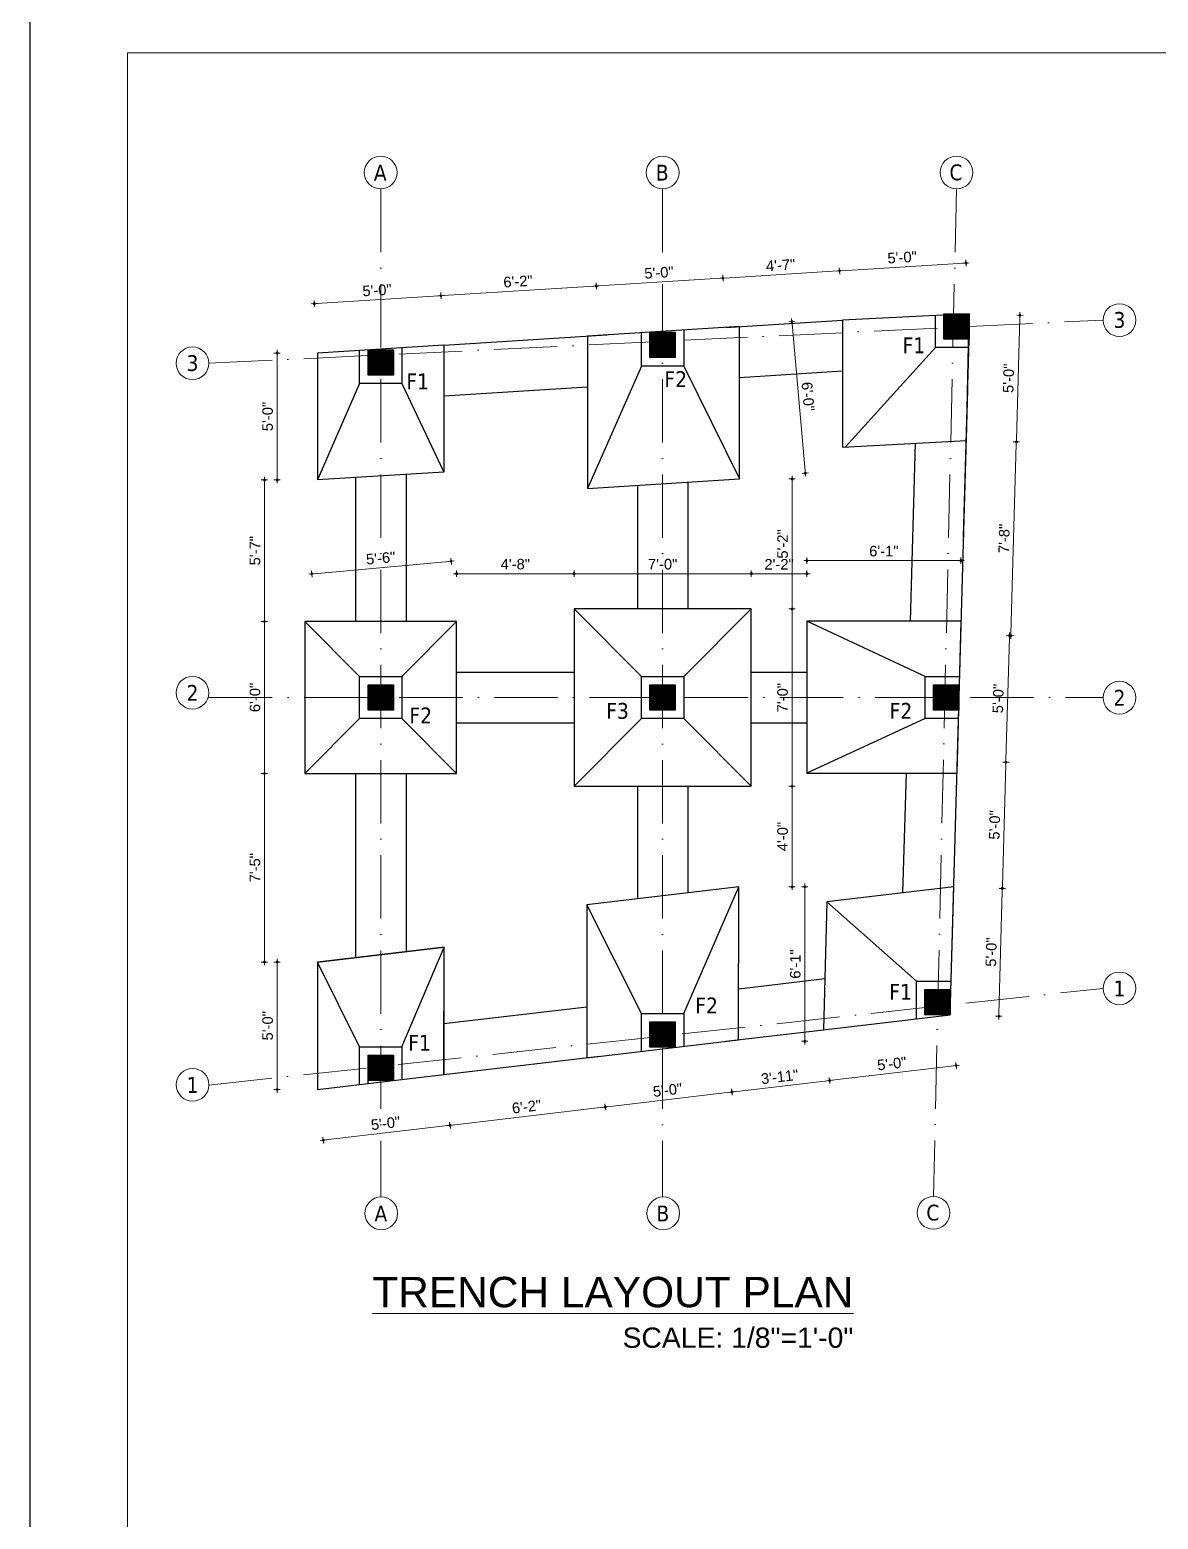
# Model space of a CAD drawing. Header units: inches. Extents: x 10143 to 23587, y -150 to 2442.
# Drawn here: x 10143 to 10677, y 1356 to 2062 of the extents above; entities that cross this region are included whole.
import ezdxf

# ---------------------------------------------------------------- set-up
doc = ezdxf.new("R2010")
doc.units = ezdxf.units.IN
doc.header["$LTSCALE"] = 0.5
doc.header["$MEASUREMENT"] = 0
doc.header["$PDMODE"] = 66
doc.linetypes.add('ACAD_ISO10W100', pattern=[18, 12, -3, 0, -3])
for name, color, linetype, lineweight in [('0.13', 2, 'Continuous', 13), ('ELE1', 3, 'Continuous', 9), ('hatch', 9, 'Continuous', 0), ('TEXT', 220, 'Continuous', 9), ('Toilet', 7, 'Continuous', 25)]:
    doc.layers.add(name, color=color, linetype=linetype, lineweight=lineweight)
doc.styles.add('DIM', font='tahoma.ttf')
doc.styles.get("Standard").update_dxf_attribs({"font": 'arial.ttf'})
doc.styles.add('style1', font='arial.ttf', dxfattribs={"height": 7})
doc.dimstyles.new('S8', dxfattribs={"dimtxt": 5, "dimasz": 1, "dimexe": 6, "dimexo": 18, "dimgap": 1.9375, "dimtad": 1, "dimdec": 0, "dimzin": 3, "dimdsep": 46, "dimlunit": 4, "dimtxsty": 'Standard', "dimblk": 'dot 2', "dimcen": 12, "dimse1": 1, "dimse2": 1, "dimclrd": 1, "dimclre": 1, "dimclrt": 256, "dimadec": 0, "dimazin": 0, "dimtfac": 0.75, "dimtdec": 0, "dimtix": 1, "dimtmove": 1, "dimatfit": 3, "dimldrblk": 'DOT', "dimfxl": 1, "dimtolj": 1, "dimtzin": 0, "dimlwd": 9, "dimlwe": 9, "dimarcsym": 0})
pattern_1 = [(135, (10561.77847, -1821.88849), (-0.0883883476, -0.0883883476), [])]

# ---------------------------------------------------------------- blocks, each defined once
blk = doc.blocks.new('dot1')
at = {"layer": 'hatch'}
h = blk.add_hatch(color=256, dxfattribs=at)
edge = h.paths.add_edge_path()
edge.add_arc((0, 0), 1, 0, 360)
for p, q in [((3, 0), (-3, 0)), ((0, 3), (0, -3))]:
    blk.add_line(p, q, dxfattribs=at)
blk.add_circle((0, 0), 1, dxfattribs=at)
blk = doc.blocks.new('dot 2')
at = {"layer": 'hatch', "xscale": 0.5, "yscale": 0.5, "zscale": 0.5}
blk.add_blockref('dot1', (0, 0), dxfattribs=at)
blk = doc.blocks.new('*D983')
at = {"layer": 'Defpoints', "color": 0, "transparency": 16777216}
for p in [(10337.47, 1936.07), (10338.93, 1912.68), (10278.93, 1908.93)]:
    blk.add_point(p, dxfattribs=at)
at = {"layer": 'Toilet', "color": 1, "lineweight": 9, "transparency": 16777216}
blk.add_line((10278.47, 1932.38), (10336.47, 1936.01), dxfattribs=at)
for p, rotation in [((10277.47, 1932.32), 183.5758276059275), ((10337.47, 1936.07), 3.575827605927581)]:
    blk.add_blockref('dot 2', p, dxfattribs=dict(at, rotation=rotation))
at = {"layer": 'Toilet', "transparency": 16777216, "insert": (10307.19, 1938.68), "char_height": 5, "attachment_point": 5, "rotation": 3.57583}
blk.add_mtext('\\A1;5\'-0"', dxfattribs=at)
blk = doc.blocks.new('_Dot')
at = {"color": 0, "linetype": 'ByBlock', "lineweight": -2}
blk.add_line((-0.5, 0), (-1, 0), dxfattribs=at)
at = {"color": 0, "linetype": 'ByBlock', "const_width": 0.5}
blk.add_lwpolyline([(-0.25, 0, 1), (0.25, 0, 1)], format="xyb", close=True, dxfattribs=at)
blk = doc.blocks.new('*D984')
at = {"layer": 'Defpoints', "color": 0, "transparency": 16777216}
for p in [(10411.09, 1940.67), (10338.93, 1912.68), (10412.55, 1917.28)]:
    blk.add_point(p, dxfattribs=at)
at = {"layer": 'Toilet', "color": 1, "lineweight": 9, "transparency": 16777216}
blk.add_line((10338.47, 1936.13), (10410.09, 1940.61), dxfattribs=at)
for p, rotation in [((10411.09, 1940.67), 3.575827605922174), ((10337.47, 1936.07), 183.5758276059222)]:
    blk.add_blockref('dot 2', p, dxfattribs=dict(at, rotation=rotation))
at = {"layer": 'Toilet', "transparency": 16777216, "insert": (10374, 1942.85), "char_height": 5, "attachment_point": 5, "rotation": 3.57583}
blk.add_mtext('\\A1;6\'-2"', dxfattribs=at)
blk = doc.blocks.new('*D985')
at = {"layer": 'Defpoints', "color": 0, "transparency": 16777216}
for p in [(10471.09, 1944.42), (10472.55, 1921.03), (10412.55, 1917.28)]:
    blk.add_point(p, dxfattribs=at)
at = {"layer": 'Toilet', "color": 1, "lineweight": 9, "transparency": 16777216}
blk.add_line((10412.09, 1940.73), (10470.09, 1944.36), dxfattribs=at)
for p, rotation in [((10411.09, 1940.67), 183.5758276059222), ((10471.09, 1944.42), 3.575827605922174)]:
    blk.add_blockref('dot 2', p, dxfattribs=dict(at, rotation=rotation))
at = {"layer": 'Toilet', "transparency": 16777216, "insert": (10440.81, 1947.03), "char_height": 5, "attachment_point": 5, "rotation": 3.57583}
blk.add_mtext('\\A1;5\'-0"', dxfattribs=at)
blk = doc.blocks.new('*D986')
at = {"layer": 'Defpoints', "color": 0, "transparency": 16777216}
for p in [(10526.34, 1947.87), (10472.55, 1921.03), (10527.8, 1924.48)]:
    blk.add_point(p, dxfattribs=at)
at = {"layer": 'Toilet', "color": 1, "lineweight": 9, "transparency": 16777216}
blk.add_line((10472.09, 1944.48), (10525.34, 1947.81), dxfattribs=at)
for p, rotation in [((10526.34, 1947.87), 3.575827605922174), ((10471.09, 1944.42), 183.5758276059222)]:
    blk.add_blockref('dot 2', p, dxfattribs=dict(at, rotation=rotation))
at = {"layer": 'Toilet', "transparency": 16777216, "insert": (10498.44, 1950.58), "char_height": 5, "attachment_point": 5, "rotation": 3.57583}
blk.add_mtext('\\A1;4\'-7"', dxfattribs=at)
blk = doc.blocks.new('*D987')
at = {"layer": 'Defpoints', "color": 0, "transparency": 16777216}
for p in [(10586.3, 1951.62), (10587.8, 1927.48), (10527.8, 1924.48)]:
    blk.add_point(p, dxfattribs=at)
at = {"layer": 'Toilet', "color": 1, "lineweight": 9, "transparency": 16777216}
blk.add_line((10527.34, 1947.94), (10585.3, 1951.56), dxfattribs=at)
for p, rotation in [((10526.34, 1947.87), 183.5758276059222), ((10586.3, 1951.62), 3.575827605922174)]:
    blk.add_blockref('dot 2', p, dxfattribs=dict(at, rotation=rotation))
at = {"layer": 'Toilet', "transparency": 16777216, "insert": (10556.04, 1954.23), "char_height": 5, "attachment_point": 5, "rotation": 3.57583}
blk.add_mtext('\\A1;5\'-0"', dxfattribs=at)
blk = doc.blocks.new('*D988')
at = {"layer": 'Defpoints', "color": 0, "transparency": 16777216}
for p in [(10278.93, 1908.93), (10259.86, 1848.81), (10278.93, 1848.81)]:
    blk.add_point(p, dxfattribs=at)
at = {"layer": 'Toilet', "color": 1, "lineweight": 9, "transparency": 16777216}
blk.add_line((10259.86, 1907.93), (10259.86, 1849.81), dxfattribs=at)
for p, rotation in [((10259.86, 1908.93), 90), ((10259.86, 1848.81), 270)]:
    blk.add_blockref('dot 2', p, dxfattribs=dict(at, rotation=rotation))
at = {"layer": 'Toilet', "transparency": 16777216, "insert": (10255.37, 1878.87), "char_height": 5, "attachment_point": 5, "rotation": 90}
blk.add_mtext('\\A1;5\'-0"', dxfattribs=at)
blk = doc.blocks.new('*D989')
at = {"layer": 'Defpoints', "color": 0, "transparency": 16777216}
for p in [(10278.93, 1848.81), (10253.86, 1781.75), (10272.93, 1781.75)]:
    blk.add_point(p, dxfattribs=at)
at = {"layer": 'Toilet', "color": 1, "lineweight": 9, "transparency": 16777216}
blk.add_line((10253.86, 1847.81), (10253.86, 1782.75), dxfattribs=at)
for p, rotation in [((10253.86, 1848.81), 90), ((10253.86, 1781.75), 270)]:
    blk.add_blockref('dot 2', p, dxfattribs=dict(at, rotation=rotation))
at = {"layer": 'Toilet', "transparency": 16777216, "insert": (10249.38, 1815.28), "char_height": 5, "attachment_point": 5, "rotation": 90}
blk.add_mtext('\\A1;5\'-7"', dxfattribs=at)
blk = doc.blocks.new('*D990')
at = {"layer": 'Defpoints', "color": 0, "transparency": 16777216}
for p in [(10272.93, 1781.75), (10253.86, 1709.75), (10272.93, 1709.75)]:
    blk.add_point(p, dxfattribs=at)
at = {"layer": 'Toilet', "color": 1, "lineweight": 9, "transparency": 16777216}
blk.add_line((10253.86, 1780.75), (10253.86, 1710.75), dxfattribs=at)
for p, rotation in [((10253.86, 1781.75), 90), ((10253.86, 1709.75), 270)]:
    blk.add_blockref('dot 2', p, dxfattribs=dict(at, rotation=rotation))
at = {"layer": 'Toilet', "transparency": 16777216, "insert": (10249.37, 1745.75), "char_height": 5, "attachment_point": 5, "rotation": 90}
blk.add_mtext('\\A1;6\'-0"', dxfattribs=at)
blk = doc.blocks.new('*D991')
at = {"layer": 'Defpoints', "color": 0, "transparency": 16777216}
for p in [(10272.93, 1709.75), (10253.86, 1620.42), (10278.93, 1620.42)]:
    blk.add_point(p, dxfattribs=at)
at = {"layer": 'Toilet', "color": 1, "lineweight": 9, "transparency": 16777216}
blk.add_line((10253.86, 1708.75), (10253.86, 1621.42), dxfattribs=at)
for p, rotation in [((10253.86, 1709.75), 90), ((10253.86, 1620.42), 270)]:
    blk.add_blockref('dot 2', p, dxfattribs=dict(at, rotation=rotation))
at = {"layer": 'Toilet', "transparency": 16777216, "insert": (10249.38, 1665.09), "char_height": 5, "attachment_point": 5, "rotation": 90}
blk.add_mtext('\\A1;7\'-5"', dxfattribs=at)
blk = doc.blocks.new('*D992')
at = {"layer": 'Defpoints', "color": 0, "transparency": 16777216}
for p in [(10278.93, 1620.42), (10259.86, 1560.01), (10278.93, 1560.01)]:
    blk.add_point(p, dxfattribs=at)
at = {"layer": 'Toilet', "color": 1, "lineweight": 9, "transparency": 16777216}
blk.add_line((10259.86, 1619.42), (10259.86, 1561.01), dxfattribs=at)
for p, rotation in [((10259.86, 1620.42), 90), ((10259.86, 1560.01), 270)]:
    blk.add_blockref('dot 2', p, dxfattribs=dict(at, rotation=rotation))
at = {"layer": 'Toilet', "transparency": 16777216, "insert": (10255.37, 1590.22), "char_height": 5, "attachment_point": 5, "rotation": 90}
blk.add_mtext('\\A1;5\'-0"', dxfattribs=at)
blk = doc.blocks.new('*D993')
at = {"layer": 'Defpoints', "color": 0, "transparency": 16777216}
for p in [(10338.93, 1567.09), (10278.93, 1560.01), (10341.77, 1543.07)]:
    blk.add_point(p, dxfattribs=at)
at = {"layer": 'Toilet', "color": 1, "lineweight": 9, "transparency": 16777216}
blk.add_line((10282.76, 1536.11), (10340.77, 1542.95), dxfattribs=at)
for p, rotation in [((10341.77, 1543.07), 6.727351048226646), ((10281.76, 1535.99), 186.7273510482266)]:
    blk.add_blockref('dot 2', p, dxfattribs=dict(at, rotation=rotation))
at = {"layer": 'Toilet', "transparency": 16777216, "insert": (10311.24, 1543.99), "char_height": 5, "attachment_point": 5, "rotation": 6.72735}
blk.add_mtext('\\A1;5\'-0"', dxfattribs=at)
blk = doc.blocks.new('*D994')
at = {"layer": 'Defpoints', "color": 0, "transparency": 16777216}
for p in [(10412.55, 1575.77), (10338.93, 1567.09), (10415.38, 1551.75)]:
    blk.add_point(p, dxfattribs=at)
at = {"layer": 'Toilet', "color": 1, "lineweight": 9, "transparency": 16777216}
blk.add_line((10342.76, 1543.19), (10414.39, 1551.64), dxfattribs=at)
for p, rotation in [((10415.38, 1551.75), 6.727351048237944), ((10341.77, 1543.07), 186.7273510482379)]:
    blk.add_blockref('dot 2', p, dxfattribs=dict(at, rotation=rotation))
at = {"layer": 'Toilet', "transparency": 16777216, "insert": (10378.05, 1551.87), "char_height": 5, "attachment_point": 5, "rotation": 6.72735}
blk.add_mtext('\\A1;6\'-2"', dxfattribs=at)
blk = doc.blocks.new('*D995')
at = {"layer": 'Defpoints', "color": 0, "transparency": 16777216}
for p in [(10472.55, 1582.85), (10412.55, 1575.77), (10475.39, 1558.83)]:
    blk.add_point(p, dxfattribs=at)
at = {"layer": 'Toilet', "color": 1, "lineweight": 9, "transparency": 16777216}
blk.add_line((10416.38, 1551.87), (10474.39, 1558.72), dxfattribs=at)
for p, rotation in [((10475.39, 1558.83), 6.727351048237944), ((10415.38, 1551.75), 186.7273510482379)]:
    blk.add_blockref('dot 2', p, dxfattribs=dict(at, rotation=rotation))
at = {"layer": 'Toilet', "transparency": 16777216, "insert": (10444.86, 1559.75), "char_height": 5, "attachment_point": 5, "rotation": 6.72735}
blk.add_mtext('\\A1;5\'-0"', dxfattribs=at)
blk = doc.blocks.new('*D996')
at = {"layer": 'Defpoints', "color": 0, "transparency": 16777216}
for p in [(10518.83, 1588.31), (10472.55, 1582.85), (10521.66, 1564.29)]:
    blk.add_point(p, dxfattribs=at)
at = {"layer": 'Toilet', "color": 1, "lineweight": 9, "transparency": 16777216}
blk.add_line((10476.38, 1558.95), (10520.67, 1564.17), dxfattribs=at)
for p, rotation in [((10475.39, 1558.83), 186.7273510482379), ((10521.66, 1564.29), 6.727351048237944)]:
    blk.add_blockref('dot 2', p, dxfattribs=dict(at, rotation=rotation))
at = {"layer": 'Toilet', "transparency": 16777216, "insert": (10498, 1566.02), "char_height": 5, "attachment_point": 5, "rotation": 6.72735}
blk.add_mtext('\\A1;3\'-11"', dxfattribs=at)
blk = doc.blocks.new('*D997')
at = {"layer": 'Defpoints', "color": 0, "transparency": 16777216}
for p in [(10578.83, 1595.38), (10518.83, 1588.31), (10581.66, 1571.37)]:
    blk.add_point(p, dxfattribs=at)
at = {"layer": 'Toilet', "color": 1, "lineweight": 9, "transparency": 16777216}
blk.add_line((10522.66, 1564.41), (10580.67, 1571.25), dxfattribs=at)
for p, rotation in [((10581.66, 1571.37), 6.727351048237944), ((10521.66, 1564.29), 186.7273510482379)]:
    blk.add_blockref('dot 2', p, dxfattribs=dict(at, rotation=rotation))
at = {"layer": 'Toilet', "transparency": 16777216, "insert": (10551.14, 1572.29), "char_height": 5, "attachment_point": 5, "rotation": 6.72735}
blk.add_mtext('\\A1;5\'-0"', dxfattribs=at)
blk = doc.blocks.new('*D999')
at = {"layer": 'Defpoints', "color": 0, "transparency": 16777216}
for p in [(10583.89, 1775.72), (10606.88, 1775.07), (10582.2, 1715.77)]:
    blk.add_point(p, dxfattribs=at)
at = {"layer": 'Toilet', "color": 1, "lineweight": 9, "transparency": 16777216}
blk.add_line((10605.23, 1716.12), (10606.86, 1774.07), dxfattribs=at)
for p, rotation in [((10606.88, 1775.07), 88.39404783827554), ((10605.2, 1715.12), 268.3940478382755)]:
    blk.add_blockref('dot 2', p, dxfattribs=dict(at, rotation=rotation))
at = {"layer": 'Toilet', "transparency": 16777216, "insert": (10601.56, 1745.22), "char_height": 5, "attachment_point": 5, "rotation": 88.39405}
blk.add_mtext('\\A1;5\'-0"', dxfattribs=at)
blk = doc.blocks.new('*D1000')
at = {"layer": 'Defpoints', "color": 0, "transparency": 16777216}
for p in [(10586.46, 1867.52), (10610.13, 1866.86), (10583.89, 1775.72)]:
    blk.add_point(p, dxfattribs=at)
at = {"layer": 'Toilet', "color": 1, "lineweight": 9, "transparency": 16777216}
blk.add_line((10607.58, 1776.05), (10610.1, 1865.86), dxfattribs=at)
for p, rotation in [((10610.13, 1866.86), 88.39404783827554), ((10607.56, 1775.05), 268.3940478382755)]:
    blk.add_blockref('dot 2', p, dxfattribs=dict(at, rotation=rotation))
at = {"layer": 'Toilet', "transparency": 16777216, "insert": (10604.36, 1821.08), "char_height": 5, "attachment_point": 5, "rotation": 88.39405}
blk.add_mtext('\\A1;7\'-8"', dxfattribs=at)
blk = doc.blocks.new('*D1001')
at = {"layer": 'Defpoints', "color": 0, "transparency": 16777216}
for p in [(10587.8, 1927.48), (10611.81, 1926.81), (10586.46, 1867.52)]:
    blk.add_point(p, dxfattribs=at)
at = {"layer": 'Toilet', "color": 1, "lineweight": 9, "transparency": 16777216}
blk.add_line((10610.16, 1867.85), (10611.78, 1925.81), dxfattribs=at)
for p, rotation in [((10611.81, 1926.81), 88.39404783827554), ((10610.13, 1866.86), 268.3940478382755)]:
    blk.add_blockref('dot 2', p, dxfattribs=dict(at, rotation=rotation))
at = {"layer": 'Toilet', "transparency": 16777216, "insert": (10606.48, 1896.96), "char_height": 5, "attachment_point": 5, "rotation": 88.39405}
blk.add_mtext('\\A1;5\'-0"', dxfattribs=at)
blk = doc.blocks.new('*D1002')
at = {"layer": 'Defpoints', "color": 0, "transparency": 16777216}
for p in [(10582.2, 1715.77), (10580.53, 1656), (10603.53, 1655.36)]:
    blk.add_point(p, dxfattribs=at)
at = {"layer": 'Toilet', "color": 1, "lineweight": 9, "transparency": 16777216}
blk.add_line((10605.18, 1714.12), (10603.56, 1656.36), dxfattribs=at)
for p, rotation in [((10605.2, 1715.12), 88.39404783827554), ((10603.53, 1655.36), 268.3940478382755)]:
    blk.add_blockref('dot 2', p, dxfattribs=dict(at, rotation=rotation))
at = {"layer": 'Toilet', "transparency": 16777216, "insert": (10599.88, 1685.36), "char_height": 5, "attachment_point": 5, "rotation": 88.39405}
blk.add_mtext('\\A1;5\'-0"', dxfattribs=at)
blk = doc.blocks.new('*D1003')
at = {"layer": 'Defpoints', "color": 0, "transparency": 16777216}
for p in [(10472.55, 1921.03), (10478.93, 1849.29), (10510.14, 1852.06)]:
    blk.add_point(p, dxfattribs=at)
at = {"layer": 'Toilet', "color": 1, "lineweight": 9, "transparency": 16777216}
blk.add_line((10503.85, 1922.81), (10510.05, 1853.06), dxfattribs=at)
for p, rotation in [((10503.76, 1923.8), 95.07734147377398), ((10510.14, 1852.06), 275.077341473774)]:
    blk.add_blockref('dot 2', p, dxfattribs=dict(at, rotation=rotation))
at = {"layer": 'Toilet', "transparency": 16777216, "insert": (10511.42, 1888.33), "char_height": 5, "attachment_point": 5, "rotation": 275.07734}
blk.add_mtext('\\A1;6\'-0"', dxfattribs=at)
blk = doc.blocks.new('*D1004')
at = {"layer": 'Defpoints', "color": 0, "transparency": 16777216}
for p in [(10478.93, 1849.29), (10484.48, 1787.67), (10503.89, 1787.67)]:
    blk.add_point(p, dxfattribs=at)
at = {"layer": 'Toilet', "color": 1, "lineweight": 9, "transparency": 16777216}
blk.add_line((10503.89, 1848.29), (10503.89, 1788.67), dxfattribs=at)
for p, rotation in [((10503.89, 1849.29), 90), ((10503.89, 1787.67), 270)]:
    blk.add_blockref('dot 2', p, dxfattribs=dict(at, rotation=rotation))
at = {"layer": 'Toilet', "transparency": 16777216, "insert": (10499.4, 1818.48), "char_height": 5, "attachment_point": 5, "rotation": 90}
blk.add_mtext('\\A1;5\'-2"', dxfattribs=at)
blk = doc.blocks.new('*D1005')
at = {"layer": 'Defpoints', "color": 0, "transparency": 16777216}
for p in [(10484.48, 1787.67), (10484.55, 1703.67), (10503.89, 1703.67)]:
    blk.add_point(p, dxfattribs=at)
at = {"layer": 'Toilet', "color": 1, "lineweight": 9, "transparency": 16777216}
blk.add_line((10503.89, 1786.67), (10503.89, 1704.67), dxfattribs=at)
for p, rotation in [((10503.89, 1787.67), 90), ((10503.89, 1703.67), 270)]:
    blk.add_blockref('dot 2', p, dxfattribs=dict(at, rotation=rotation))
at = {"layer": 'Toilet', "transparency": 16777216, "insert": (10499.4, 1745.67), "char_height": 5, "attachment_point": 5, "rotation": 90}
blk.add_mtext('\\A1;7\'-0"', dxfattribs=at)
blk = doc.blocks.new('*D1006')
at = {"layer": 'Defpoints', "color": 0, "transparency": 16777216}
for p in [(10484.55, 1703.67), (10478.64, 1656.06), (10503.89, 1656.06)]:
    blk.add_point(p, dxfattribs=at)
at = {"layer": 'Toilet', "color": 1, "lineweight": 9, "transparency": 16777216}
blk.add_line((10503.89, 1702.67), (10503.89, 1657.06), dxfattribs=at)
for p, rotation in [((10503.89, 1703.67), 90), ((10503.89, 1656.06), 270)]:
    blk.add_blockref('dot 2', p, dxfattribs=dict(at, rotation=rotation))
at = {"layer": 'Toilet', "transparency": 16777216, "insert": (10499.4, 1679.87), "char_height": 5, "attachment_point": 5, "rotation": 90}
blk.add_mtext('\\A1;4\'-0"', dxfattribs=at)
blk = doc.blocks.new('*D1007')
at = {"layer": 'Defpoints', "color": 0, "transparency": 16777216}
for p in [(10478.64, 1656.06), (10472.55, 1582.85), (10509.9, 1582.85)]:
    blk.add_point(p, dxfattribs=at)
at = {"layer": 'Toilet', "color": 1, "lineweight": 9, "transparency": 16777216}
blk.add_line((10509.9, 1655.06), (10509.9, 1583.85), dxfattribs=at)
for p, rotation in [((10509.9, 1656.06), 90), ((10509.9, 1582.85), 270)]:
    blk.add_blockref('dot 2', p, dxfattribs=dict(at, rotation=rotation))
at = {"layer": 'Toilet', "transparency": 16777216, "insert": (10505.41, 1619.46), "char_height": 5, "attachment_point": 5, "rotation": 90}
blk.add_mtext('\\A1;6\'-1"', dxfattribs=at)
blk = doc.blocks.new('*D1008')
at = {"layer": 'Defpoints', "color": 0, "transparency": 16777216}
for p in [(10342.33, 1810.29), (10344.93, 1781.75), (10278.93, 1775.75)]:
    blk.add_point(p, dxfattribs=at)
at = {"layer": 'Toilet', "color": 1, "lineweight": 9, "transparency": 16777216}
blk.add_line((10277.33, 1804.38), (10341.34, 1810.2), dxfattribs=at)
for p, rotation in [((10342.33, 1810.29), 5.194428907734808), ((10276.33, 1804.29), 185.1944289077348)]:
    blk.add_blockref('dot 2', p, dxfattribs=dict(at, rotation=rotation))
at = {"layer": 'Toilet', "transparency": 16777216, "insert": (10308.93, 1811.76), "char_height": 5, "attachment_point": 5, "rotation": 5.19443}
blk.add_mtext('\\A1;5\'-6"', dxfattribs=at)
blk = doc.blocks.new('*D1009')
at = {"layer": 'Defpoints', "color": 0, "transparency": 16777216}
for p in [(10400.55, 1804.4), (10400.55, 1787.67), (10344.93, 1781.75)]:
    blk.add_point(p, dxfattribs=at)
at = {"layer": 'Toilet', "color": 1, "lineweight": 9, "transparency": 16777216}
blk.add_line((10345.93, 1804.4), (10399.55, 1804.4), dxfattribs=at)
at = {"layer": 'Toilet', "color": 1, "lineweight": 9, "transparency": 16777216, "rotation": 180}
blk.add_blockref('dot 2', (10344.93, 1804.4), dxfattribs=at)
at = {"layer": 'Toilet', "color": 1, "lineweight": 9, "transparency": 16777216}
blk.add_blockref('dot 2', (10400.55, 1804.4), dxfattribs=at)
at = {"layer": 'Toilet', "transparency": 16777216, "insert": (10372.74, 1808.89), "char_height": 5, "attachment_point": 5}
blk.add_mtext('\\A1;4\'-8"', dxfattribs=at)
blk = doc.blocks.new('*D1010')
at = {"layer": 'Defpoints', "color": 0, "transparency": 16777216}
for p in [(10484.55, 1804.4), (10400.55, 1787.67), (10484.55, 1787.67)]:
    blk.add_point(p, dxfattribs=at)
at = {"layer": 'Toilet', "color": 1, "lineweight": 9, "transparency": 16777216}
blk.add_line((10401.55, 1804.4), (10483.55, 1804.4), dxfattribs=at)
at = {"layer": 'Toilet', "color": 1, "lineweight": 9, "transparency": 16777216, "rotation": 180}
blk.add_blockref('dot 2', (10400.55, 1804.4), dxfattribs=at)
at = {"layer": 'Toilet', "color": 1, "lineweight": 9, "transparency": 16777216}
blk.add_blockref('dot 2', (10484.55, 1804.4), dxfattribs=at)
at = {"layer": 'Toilet', "transparency": 16777216, "insert": (10442.55, 1808.89), "char_height": 5, "attachment_point": 5}
blk.add_mtext('\\A1;7\'-0"', dxfattribs=at)
blk = doc.blocks.new('*D1011')
at = {"layer": 'Defpoints', "color": 0, "transparency": 16777216}
for p in [(10510.88, 1804.4), (10484.55, 1787.67), (10510.88, 1781.92)]:
    blk.add_point(p, dxfattribs=at)
at = {"layer": 'Toilet', "color": 1, "lineweight": 9, "transparency": 16777216}
blk.add_line((10485.55, 1804.4), (10509.88, 1804.4), dxfattribs=at)
at = {"layer": 'Toilet', "color": 1, "lineweight": 9, "transparency": 16777216, "rotation": 180}
blk.add_blockref('dot 2', (10484.55, 1804.4), dxfattribs=at)
at = {"layer": 'Toilet', "color": 1, "lineweight": 9, "transparency": 16777216}
blk.add_blockref('dot 2', (10510.88, 1804.4), dxfattribs=at)
at = {"layer": 'Toilet', "transparency": 16777216, "insert": (10497.72, 1808.85), "char_height": 5, "attachment_point": 5}
blk.add_mtext('\\A1;2\'-2"', dxfattribs=at)
blk = doc.blocks.new('*D1012')
at = {"layer": 'Defpoints', "color": 0, "transparency": 16777216}
for p in [(10583.89, 1810.57), (10510.88, 1781.92), (10583.89, 1775.72)]:
    blk.add_point(p, dxfattribs=at)
at = {"layer": 'Toilet', "color": 1, "lineweight": 9, "transparency": 16777216}
blk.add_line((10511.88, 1810.57), (10582.89, 1810.57), dxfattribs=at)
at = {"layer": 'Toilet', "color": 1, "lineweight": 9, "transparency": 16777216, "rotation": 180}
blk.add_blockref('dot 2', (10510.88, 1810.57), dxfattribs=at)
at = {"layer": 'Toilet', "color": 1, "lineweight": 9, "transparency": 16777216}
blk.add_blockref('dot 2', (10583.89, 1810.57), dxfattribs=at)
at = {"layer": 'Toilet', "transparency": 16777216, "insert": (10547.38, 1815.06), "char_height": 5, "attachment_point": 5}
blk.add_mtext('\\A1;6\'-1"', dxfattribs=at)

msp = doc.modelspace()

# ---------------------------------------------------------------- hatches: boundary and pattern name
at = {"layer": 'Toilet'}
h = msp.add_hatch(dxfattribs=at)
h.set_pattern_fill('ANSI31', color=256, angle=90)
h.set_pattern_definition(pattern_1)
h.paths.add_polyline_path([(10587.8, 1927.48), (10575.8, 1927.48), (10575.8, 1927.48), (10575.8, 1915.48), (10587.8, 1915.48)])
h = msp.add_hatch(dxfattribs=at)
h.set_pattern_fill('ANSI31', color=256, angle=90)
h.set_pattern_definition(pattern_1)
h.paths.add_polyline_path([(10302.93, 1576.26), (10302.93, 1564.26), (10314.93, 1564.26), (10314.93, 1576.26)])
h.paths.add_polyline_path([(10302.93, 1739.75), (10314.93, 1739.75), (10314.93, 1751.75), (10302.93, 1751.75)])
h.paths.add_polyline_path([(10314.93, 1898.43), (10314.93, 1910.43), (10302.93, 1910.43), (10302.93, 1898.43)])
h.paths.add_polyline_path([(10448.55, 1906.78), (10448.55, 1918.78), (10436.55, 1918.78), (10436.55, 1906.78)])
h.paths.add_polyline_path([(10570.88, 1751.75), (10570.88, 1739.75), (10582.88, 1739.75), (10582.88, 1751.75)])
h.paths.add_polyline_path([(10566.83, 1595.38), (10578.83, 1595.38), (10578.83, 1607.38), (10566.83, 1607.38)])
h.paths.add_polyline_path([(10448.55, 1592.02), (10436.55, 1592.02), (10436.55, 1580.02), (10448.55, 1580.02)])
h.paths.add_polyline_path([(10448.55, 1739.75), (10448.55, 1751.75), (10436.55, 1751.75), (10436.55, 1739.75)])

# ---------------------------------------------------------------- linework, layer by layer
at = {"layer": '0.13', "color": 0, "ltscale": 0.5}
for p, q in [((10436.55, 1751.75), (10436.55, 1747.75)), ((10448.55, 1751.75), (10448.55, 1747.75))]:
    msp.add_line(p, q, dxfattribs=at)
at = {"layer": 'Defpoints'}
msp.add_lwpolyline([(13320.24, 2097.54), (10142.64, 2097.54), (10142.64, -150.43), (13320.24, -150.43)], close=True, dxfattribs=at)
at = {"layer": 'ELE1'}
msp.add_lwpolyline([(10188.96, 2051.22), (13273.92, 2051.22), (13273.92, -104.11), (10188.96, -104.11)], close=True, dxfattribs=at)
at = {"layer": 'TEXT', "linetype": 'ACAD_ISO10W100', "ltscale": 5}
for p, q in [((10308.93, 1986.69), (10308.93, 1509.32)), ((10442.55, 1986.69), (10442.55, 1509.32)), ((10581.8, 1986.69), (10570.86, 1509.32)), ((10227.51, 1904.08), (10651.24, 1924.54)), ((10227.51, 1745.67), (10651.24, 1745.67)), ((10227.56, 1562.1), (10651.24, 1607.92))]:
    msp.add_line(p, q, dxfattribs=at)
at = {"layer": 'TEXT', "ltscale": 0.5}
for centre in [(10308.93, 1994.45), (10442.55, 1994.45), (10581.8, 1994.45), (10659, 1924.54), (10219.75, 1904.08), (10219.75, 1748), (10659, 1745.67), (10659, 1607.92), (10219.79, 1562.24), (10309.21, 1501.35), (10442.84, 1501.35), (10570.86, 1501.61)]:
    msp.add_circle(centre, 7.76, dxfattribs=at)
at = {"layer": 'Toilet'}
for p, q in [((10571.8, 1911.48), (10571.8, 1926.68)), ((10452.55, 1919.78), (10452.55, 1902.78)), ((10472.55, 1921.03), (10527.8, 1924.48)), ((10338.93, 1912.68), (10278.93, 1908.93)), ((10338.93, 1912.68), (10416.08, 1917.5)), ((10338.93, 1912.68), (10338.93, 1852.56)), ((10432.55, 1902.78), (10432.55, 1918.53)), ((10585.18, 1822.02), (10587.8, 1915.48)), ((10278.93, 1908.93), (10278.93, 1848.81)), ((10298.93, 1894.43), (10298.93, 1910.18)), ((10318.93, 1911.43), (10318.93, 1894.43)), ((10571.8, 1911.48), (10529.26, 1864.44)), ((10587.69, 1911.48), (10571.8, 1911.48)), ((10432.55, 1902.78), (10406.93, 1844.79)), ((10452.55, 1902.78), (10432.55, 1902.78)), ((10452.55, 1902.78), (10478.93, 1849.29)), ((10478.93, 1897.38), (10527.8, 1900.43)), ((10298.93, 1894.43), (10278.93, 1848.81)), ((10318.93, 1894.43), (10298.93, 1894.43)), ((10318.93, 1894.43), (10338.93, 1852.56)), ((10338.93, 1888.63), (10406.93, 1892.88)), ((10578.83, 1595.38), (10587.13, 1891.48)), ((10560.05, 1781.89), (10562.41, 1866.23)), ((10338.93, 1852.56), (10278.93, 1848.81)), ((10296.93, 1849.94), (10296.93, 1781.75)), ((10320.93, 1851.44), (10320.93, 1781.75)), ((10430.55, 1846.26), (10430.55, 1787.67)), ((10454.55, 1847.76), (10454.55, 1787.67)), ((10432.55, 1755.75), (10400.63, 1787.67)), ((10452.55, 1755.75), (10484.48, 1787.67)), ((10298.93, 1755.75), (10272.93, 1781.75)), ((10318.93, 1755.75), (10344.93, 1781.75)), ((10566.88, 1755.75), (10510.88, 1781.92)), ((10344.93, 1757.67), (10400.55, 1757.67)), ((10484.55, 1757.67), (10510.88, 1757.67)), ((10298.93, 1755.75), (10318.93, 1755.75)), ((10298.93, 1735.75), (10298.93, 1755.75)), ((10302.93, 1751.75), (10314.93, 1751.75)), ((10302.93, 1739.75), (10302.93, 1751.75)), ((10314.93, 1751.75), (10314.93, 1739.75)), ((10318.93, 1755.75), (10318.93, 1735.75)), ((10432.55, 1755.75), (10452.55, 1755.75)), ((10432.55, 1735.75), (10432.55, 1755.75)), ((10452.55, 1755.75), (10452.55, 1735.75)), ((10566.88, 1755.75), (10583.33, 1755.75)), ((10566.88, 1735.75), (10566.88, 1755.75)), ((10314.93, 1739.75), (10302.93, 1739.75)), ((10298.93, 1735.75), (10272.93, 1709.75)), ((10318.93, 1735.75), (10298.93, 1735.75)), ((10318.93, 1735.75), (10344.93, 1709.75)), ((10344.93, 1733.67), (10400.55, 1733.67)), ((10432.55, 1735.75), (10400.55, 1703.75)), ((10452.55, 1735.75), (10432.55, 1735.75)), ((10452.55, 1735.75), (10484.55, 1703.75)), ((10484.55, 1733.67), (10510.88, 1733.67)), ((10566.88, 1735.75), (10510.88, 1709.91)), ((10582.88, 1735.75), (10566.88, 1735.75)), ((10296.93, 1709.75), (10296.93, 1622.55)), ((10320.93, 1709.75), (10320.93, 1625.38)), ((10556.44, 1653.16), (10558.03, 1709.93)), ((10430.55, 1703.67), (10430.55, 1650.39)), ((10454.55, 1703.67), (10454.55, 1653.22)), ((10452.55, 1596.02), (10478.64, 1656.06)), ((10432.55, 1596.02), (10406.55, 1647.56)), ((10562.83, 1611.38), (10520.31, 1648.9)), ((10278.93, 1620.42), (10338.93, 1627.5)), ((10318.93, 1580.26), (10339.01, 1627.51)), ((10338.93, 1627.5), (10338.93, 1567.09)), ((10278.93, 1620.42), (10278.93, 1560.01)), ((10298.93, 1580.26), (10278.93, 1620.42)), ((10478.58, 1607.73), (10519.42, 1612.54)), ((10562.83, 1611.38), (10579.28, 1611.38)), ((10562.83, 1593.5), (10562.83, 1611.38)), ((10338.93, 1591.25), (10406.55, 1599.23)), ((10432.55, 1596.02), (10452.55, 1596.02)), ((10432.55, 1578.13), (10432.55, 1596.02)), ((10452.55, 1596.02), (10452.55, 1580.49)), ((10472.55, 1582.85), (10518.83, 1588.31)), ((10298.93, 1580.26), (10318.93, 1580.26)), ((10298.93, 1562.37), (10298.93, 1580.26)), ((10318.93, 1580.26), (10318.93, 1564.73)), ((10338.93, 1567.09), (10412.55, 1575.77)), ((10278.93, 1560.01), (10338.93, 1567.09)), ((10302.93, 1562.84), (10302.93, 1564.26))]:
    msp.add_line(p, q, dxfattribs=at)
for points in [[(10527.8, 1864.36), (10586.46, 1867.52), (10587.8, 1927.48), (10527.8, 1924.48)], [(10575.8, 1915.48), (10575.8, 1927.48), (10587.8, 1927.48), (10587.8, 1915.48)], [(10575.8, 1927.48), (10587.8, 1927.48), (10587.8, 1915.48), (10575.8, 1915.48)], [(10406.93, 1844.79), (10478.93, 1849.29), (10478.93, 1921.43), (10406.93, 1916.93)], [(10436.55, 1906.78), (10436.55, 1918.78), (10448.55, 1918.78), (10448.55, 1906.78)], [(10436.55, 1918.78), (10448.55, 1918.78), (10448.55, 1906.78), (10436.55, 1906.78)], [(10302.93, 1898.43), (10302.93, 1910.43), (10314.93, 1910.43), (10314.93, 1898.43)], [(10400.55, 1703.67), (10484.55, 1703.67), (10484.55, 1787.67), (10400.55, 1787.67)], [(10272.93, 1709.75), (10344.93, 1709.75), (10344.93, 1781.75), (10272.93, 1781.75)], [(10510.88, 1709.91), (10582.04, 1709.94), (10584.06, 1781.88), (10510.88, 1781.92)], [(10302.93, 1739.75), (10302.93, 1751.75), (10314.93, 1751.75), (10314.93, 1739.75)], [(10436.55, 1739.75), (10436.55, 1751.75), (10448.55, 1751.75), (10448.55, 1739.75)], [(10436.55, 1751.75), (10448.55, 1751.75), (10448.55, 1739.75), (10436.55, 1739.75)], [(10570.88, 1739.75), (10570.88, 1751.75), (10582.88, 1751.75), (10582.88, 1739.75)], [(10570.88, 1751.75), (10582.88, 1751.75), (10582.88, 1739.75), (10570.88, 1739.75)], [(10406.55, 1575.06), (10478.55, 1583.56), (10478.64, 1656.06), (10406.55, 1647.56)], [(10518.83, 1588.31), (10578.83, 1595.38), (10580.53, 1656), (10520.31, 1648.9)], [(10278.93, 1560.01), (10338.93, 1567.09), (10339.01, 1627.51), (10278.93, 1620.42)], [(10566.83, 1595.38), (10566.83, 1607.38), (10578.83, 1607.38), (10578.83, 1595.38)], [(10566.83, 1607.38), (10578.83, 1607.38), (10578.83, 1595.38), (10566.83, 1595.38)], [(10436.55, 1580.02), (10436.55, 1592.02), (10448.55, 1592.02), (10448.55, 1580.02)], [(10436.55, 1592.02), (10448.55, 1592.02), (10448.55, 1580.02), (10436.55, 1580.02)], [(10302.93, 1564.26), (10302.93, 1576.26), (10314.93, 1576.26), (10314.93, 1564.26)], [(10302.93, 1576.26), (10314.93, 1576.26), (10314.93, 1564.26), (10302.93, 1564.26)]]:
    msp.add_lwpolyline(points, close=True, dxfattribs=at)

# ---------------------------------------------------------------- texts
at = {"layer": 'TEXT', "ltscale": 0.5, "char_height": 7.5, "width": 853.3078, "attachment_point": 9, "style": 'DIM'}
for s, insert in [('A', (10311.75, 1990.64)), ('B', (10445.37, 1990.64)), ('C', (10584.63, 1990.64)), ('3', (10661.82, 1920.73)), ('F1', (10566.95, 1908.81)), ('3', (10222.57, 1900.27)), ('F1', (10331.81, 1891.74)), ('F2', (10454.1, 1892.84)), ('2', (10222.57, 1744.19)), ('F3', (10426.54, 1735.51)), ('F2', (10560.83, 1735.67)), ('2', (10661.82, 1741.86)), ('F2', (10333.26, 1733.5)), ('F1', (10560.68, 1602.51)), ('1', (10661.82, 1604.11)), ('F2', (10468.74, 1596.09)), ('F1', (10332.72, 1578.42)), ('1', (10222.62, 1558.42)), ('A', (10312.04, 1497.54)), ('B', (10445.66, 1497.54)), ('C', (10573.68, 1497.8))]:
    msp.add_mtext(s, dxfattribs=dict(at, insert=insert))
at = {"layer": 'TEXT', "linetype": 'Continuous', "ltscale": 48, "insert": (10532.94, 1471.26), "char_height": 9.6, "width": 419.3356, "attachment_point": 3, "style": 'style1'}
msp.add_mtext('{\\H1.5x;\\L\\C7;TRENCH LAYOUT PLAN\\P\\H0.3889x;\\l \\H1.143x;                     \\H1.5x;  SCALE: 1/8"=1\'-0"}', dxfattribs=at)

# ---------------------------------------------------------------- dimensions: what is measured, and where the dimension line sits
at = {"layer": 'Toilet'}
for base, p1, p2, angle, picture, middle in [((10586.3, 1951.62), (10527.8, 1924.48), (10587.8, 1927.48), 183.57583, '*D987', (10556.04, 1954.23)), ((10471.09, 1944.42), (10412.55, 1917.28), (10472.55, 1921.03), 183.57583, '*D985', (10440.81, 1947.03)), ((10526.34, 1947.87), (10472.55, 1921.03), (10527.8, 1924.48), 183.57583, '*D986', (10498.44, 1950.58)), ((10411.09, 1940.67), (10338.93, 1912.68), (10412.55, 1917.28), 183.57583, '*D984', (10374, 1942.85)), ((10611.81, 1926.81), (10586.46, 1867.52), (10587.8, 1927.48), 268.39405, '*D1001', (10606.48, 1896.96)), ((10610.13, 1866.86), (10583.89, 1775.72), (10586.46, 1867.52), 268.39405, '*D1000', (10604.36, 1821.08)), ((10253.86, 1781.75), (10278.93, 1848.81), (10272.93, 1781.75), 90, '*D989', (10249.38, 1815.28)), ((10503.89, 1787.67), (10478.93, 1849.29), (10484.48, 1787.67), 90, '*D1004', (10499.4, 1818.48)), ((10583.89, 1810.57), (10510.88, 1781.92), (10583.89, 1775.72), 180, '*D1012', (10547.38, 1815.06)), ((10400.55, 1804.4), (10344.93, 1781.75), (10400.55, 1787.67), 180, '*D1009', (10372.74, 1808.89)), ((10484.55, 1804.4), (10400.55, 1787.67), (10484.55, 1787.67), 180, '*D1010', (10442.55, 1808.89)), ((10510.88, 1804.4), (10484.55, 1787.67), (10510.88, 1781.92), 180, '*D1011', (10497.72, 1808.85)), ((10503.89, 1703.67), (10484.48, 1787.67), (10484.55, 1703.67), 90, '*D1005', (10499.4, 1745.67)), ((10253.86, 1709.75), (10272.93, 1781.75), (10272.93, 1709.75), 90, '*D990', (10249.37, 1745.75)), ((10606.88, 1775.07), (10582.2, 1715.77), (10583.89, 1775.72), 268.39405, '*D999', (10601.56, 1745.22)), ((10603.53, 1655.36), (10582.2, 1715.77), (10580.53, 1656), 268.39405, '*D1002', (10599.88, 1685.36)), ((10253.86, 1620.42), (10272.93, 1709.75), (10278.93, 1620.42), 90, '*D991', (10249.38, 1665.09)), ((10503.89, 1656.06), (10484.55, 1703.67), (10478.64, 1656.06), 90, '*D1006', (10499.4, 1679.87)), ((10509.9, 1582.85), (10478.64, 1656.06), (10472.55, 1582.85), 90, '*D1007', (10505.41, 1619.46)), ((10259.86, 1560.01), (10278.93, 1620.42), (10278.93, 1560.01), 90, '*D992', (10255.37, 1590.22)), ((10581.66, 1571.37), (10518.83, 1588.31), (10578.83, 1595.38), 186.72735, '*D997', (10551.14, 1572.29)), ((10521.66, 1564.29), (10472.55, 1582.85), (10518.83, 1588.31), 186.72735, '*D996', (10498, 1566.02)), ((10475.39, 1558.83), (10412.55, 1575.77), (10472.55, 1582.85), 186.72735, '*D995', (10444.86, 1559.75)), ((10415.38, 1551.75), (10338.93, 1567.09), (10412.55, 1575.77), 186.72735, '*D994', (10378.05, 1551.87))]:
    dim = msp.add_linear_dim(base=base, p1=p1, p2=p2, angle=angle, dimstyle='S8', override={"dimfxl": 2, "dimfxlon": 1, "dimarcsym": 1}, dxfattribs=at)
    dim.commit()
    dim.dimension.update_dxf_attribs({"geometry": picture, "text_midpoint": middle})
for p1, p2, distance, picture, middle in [((10278.93, 1908.93), (10338.93, 1912.68), 23.44, '*D983', (10307.19, 1938.68)), ((10472.55, 1921.03), (10478.93, 1849.29), 31.34, '*D1003', (10511.42, 1888.33)), ((10278.93, 1908.93), (10278.93, 1848.81), -19.07, '*D988', (10255.37, 1878.87)), ((10278.93, 1775.75), (10344.93, 1781.75), 28.66, '*D1008', (10308.93, 1811.76)), ((10278.93, 1560.01), (10338.93, 1567.09), -24.18, '*D993', (10311.24, 1543.99))]:
    dim = msp.add_aligned_dim(p1=p1, p2=p2, distance=distance, dimstyle='S8', override={"dimfxl": 2, "dimfxlon": 1, "dimarcsym": 1}, dxfattribs=at)
    dim.commit()
    dim.dimension.update_dxf_attribs({"geometry": picture, "text_midpoint": middle})
msp.add_aligned_dim(p1=(10578.83, 1595.38), p2=(10580.53, 1655.93), distance=-23.01, text='5\'-0"', dimstyle='S8', override={"dimfxl": 2, "dimfxlon": 1, "dimarcsym": 1}, dxfattribs=at).render()

doc.saveas('drawing.dxf')
